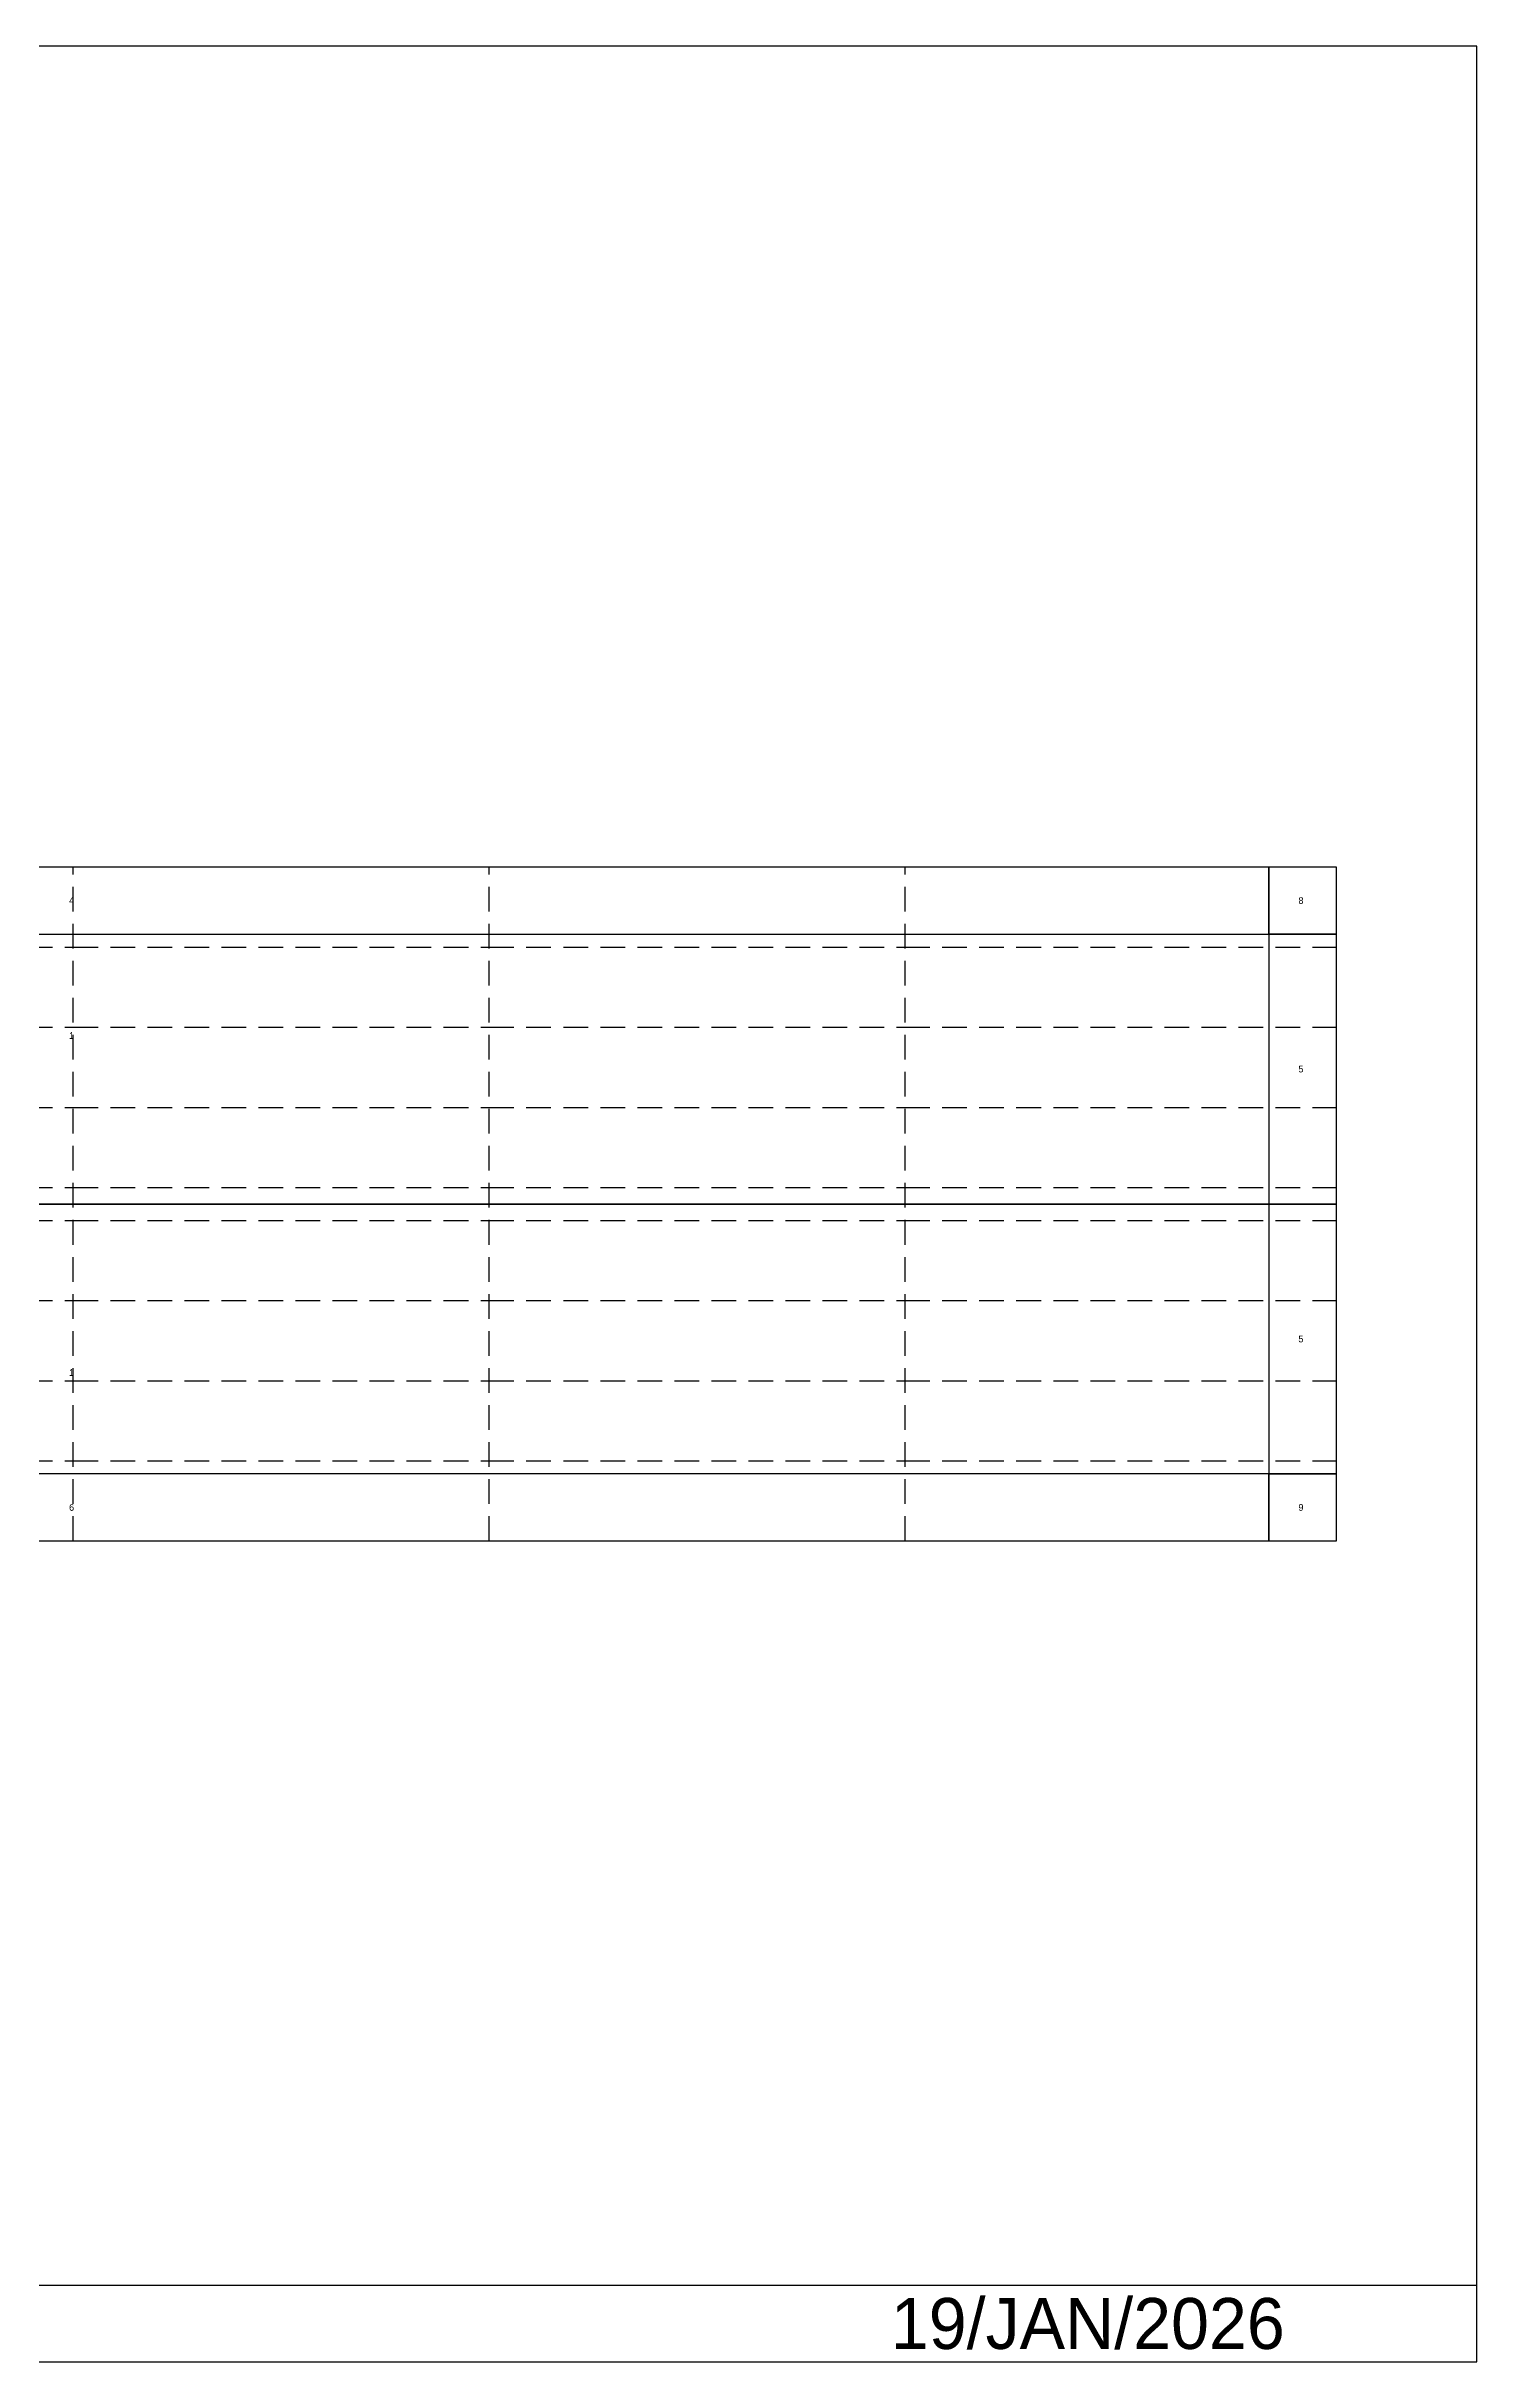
# Model space of a CAD drawing. Extents: x -635 to 4023, y -1242 to 2255.
# Drawn here: x 1865 to 4023, y -1238 to 2255 of the extents above; entities that cross this region are included whole.
import ezdxf

# ---------------------------------------------------------------- set-up
doc = ezdxf.new("R2010")
doc.units = 0
doc.linetypes.add('CONTIN', pattern=[0])
doc.linetypes.add('DASHED', pattern=[55.87, 37.25, -18.62])
doc.layers.get('0').update_dxf_attribs({"linetype": 'CONTIN'})
for name, color, linetype in [('20', 1, 'CONTIN'), ('22', 7, 'DASHED'), ('23', 7, 'DASHED')]:
    doc.layers.add(name, color=color, linetype=linetype)

msp = doc.modelspace()

# ---------------------------------------------------------------- linework, layer by layer
for p, q in [((4022.532, 2254.847), (-634.839, 2254.847)), ((4022.532, -1238.181), (4022.532, 2254.847)), ((-634.839, -1122.911), (4022.532, -1122.911)), ((-634.839, -1238.181), (4022.532, -1238.181))]:
    msp.add_line(p, q)
at = {"layer": '20'}
for p, q in [((3810.833, 1016.667), (0, 1016.667)), ((3709.167, 1016.667), (101.667, 1016.667)), ((3709.167, 915.505), (3709.167, 1016.667)), ((3709.167, 1016.667), (3709.167, 915.505)), ((3810.833, 1016.667), (3709.167, 1016.667)), ((3810.833, 508.333), (3810.833, 1016.667)), ((3810.833, 915.505), (3810.833, 1016.667)), ((101.667, 915.505), (3709.167, 915.505)), ((3709.167, 915.505), (3709.167, 508.333)), ((3810.833, 915.505), (3709.167, 915.505)), ((3709.167, 915.505), (3810.833, 915.505)), ((3810.833, 508.333), (3810.833, 915.505)), ((0, 508.333), (3810.833, 508.333)), ((3810.833, 508.333), (0, 508.333)), ((3709.167, 508.333), (3810.833, 508.333)), ((3709.167, 508.333), (3709.167, 101.162)), ((3810.833, 508.333), (3709.167, 508.333)), ((3810.833, 0), (3810.833, 508.333)), ((3810.833, 101.162), (3810.833, 508.333)), ((3709.167, 101.162), (101.667, 101.162)), ((3709.167, 101.162), (3810.833, 101.162)), ((3709.167, 0), (3709.167, 101.162)), ((3709.167, 101.162), (3709.167, 0)), ((3810.833, 101.162), (3709.167, 101.162)), ((3810.833, 0), (3810.833, 101.162)), ((0, 0), (3810.833, 0)), ((101.667, 0), (3709.167, 0)), ((3709.167, 0), (3810.833, 0))]:
    msp.add_line(p, q, dxfattribs=at)
at = {"layer": '22'}
for p, q in [((1277.917, 895.802), (1905.417, 895.802)), ((1905.417, 895.802), (2532.917, 895.802)), ((2532.917, 895.802), (3160.417, 895.802)), ((3160.417, 895.802), (3810.833, 895.802)), ((1277.917, 774.938), (1905.417, 774.938)), ((1905.417, 774.938), (2532.917, 774.938)), ((2532.917, 774.938), (3160.417, 774.938)), ((3160.417, 774.938), (3810.833, 774.938)), ((1277.917, 654.074), (1905.417, 654.074)), ((1905.417, 654.074), (2532.917, 654.074)), ((2532.917, 654.074), (3160.417, 654.074)), ((3160.417, 654.074), (3810.833, 654.074)), ((1277.917, 533.209), (1905.417, 533.209)), ((1905.417, 533.209), (2532.917, 533.209)), ((2532.917, 533.209), (3160.417, 533.209)), ((3160.417, 533.209), (3810.833, 533.209)), ((0, 508.333), (3810.833, 508.333)), ((1277.917, 483.457), (1905.417, 483.457)), ((1905.417, 483.457), (2532.917, 483.457)), ((2532.917, 483.457), (3160.417, 483.457)), ((3160.417, 483.457), (3810.833, 483.457)), ((1277.917, 362.593), (1905.417, 362.593)), ((1905.417, 362.593), (2532.917, 362.593)), ((2532.917, 362.593), (3160.417, 362.593)), ((3160.417, 362.593), (3810.833, 362.593)), ((1277.917, 241.729), (1905.417, 241.729)), ((1905.417, 241.729), (2532.917, 241.729)), ((2532.917, 241.729), (3160.417, 241.729)), ((3160.417, 241.729), (3810.833, 241.729)), ((1277.917, 120.864), (1905.417, 120.864)), ((1905.417, 120.864), (2532.917, 120.864)), ((2532.917, 120.864), (3160.417, 120.864)), ((3160.417, 120.864), (3810.833, 120.864))]:
    msp.add_line(p, q, dxfattribs=at)
at = {"layer": '23'}
for p, q in [((1905.417, 0), (1905.417, 1016.667)), ((2532.917, 0), (2532.917, 1016.667)), ((3160.417, 0), (3160.417, 1016.667)), ((3810.833, 0), (3810.833, 1016.667))]:
    msp.add_line(p, q, dxfattribs=at)

# ---------------------------------------------------------------- texts
msp.add_text('19/JAN/2026', height=76.847).set_placement((3138.796, -1218.969))
at = {"layer": '20'}
for s, p in [(' 4', (1895.257, 961.006)), (' 8', (3749.84, 961.006)), (' 1', (1895.257, 757.42)), (' 5', (3749.84, 706.839)), (' 5', (3749.84, 299.668)), (' 1', (1895.257, 249.087)), (' 6', (1895.257, 45.501)), (' 9', (3749.84, 45.501))]:
    msp.add_text(s, height=10.16, dxfattribs=at).set_placement(p)

doc.saveas('drawing.dxf')
